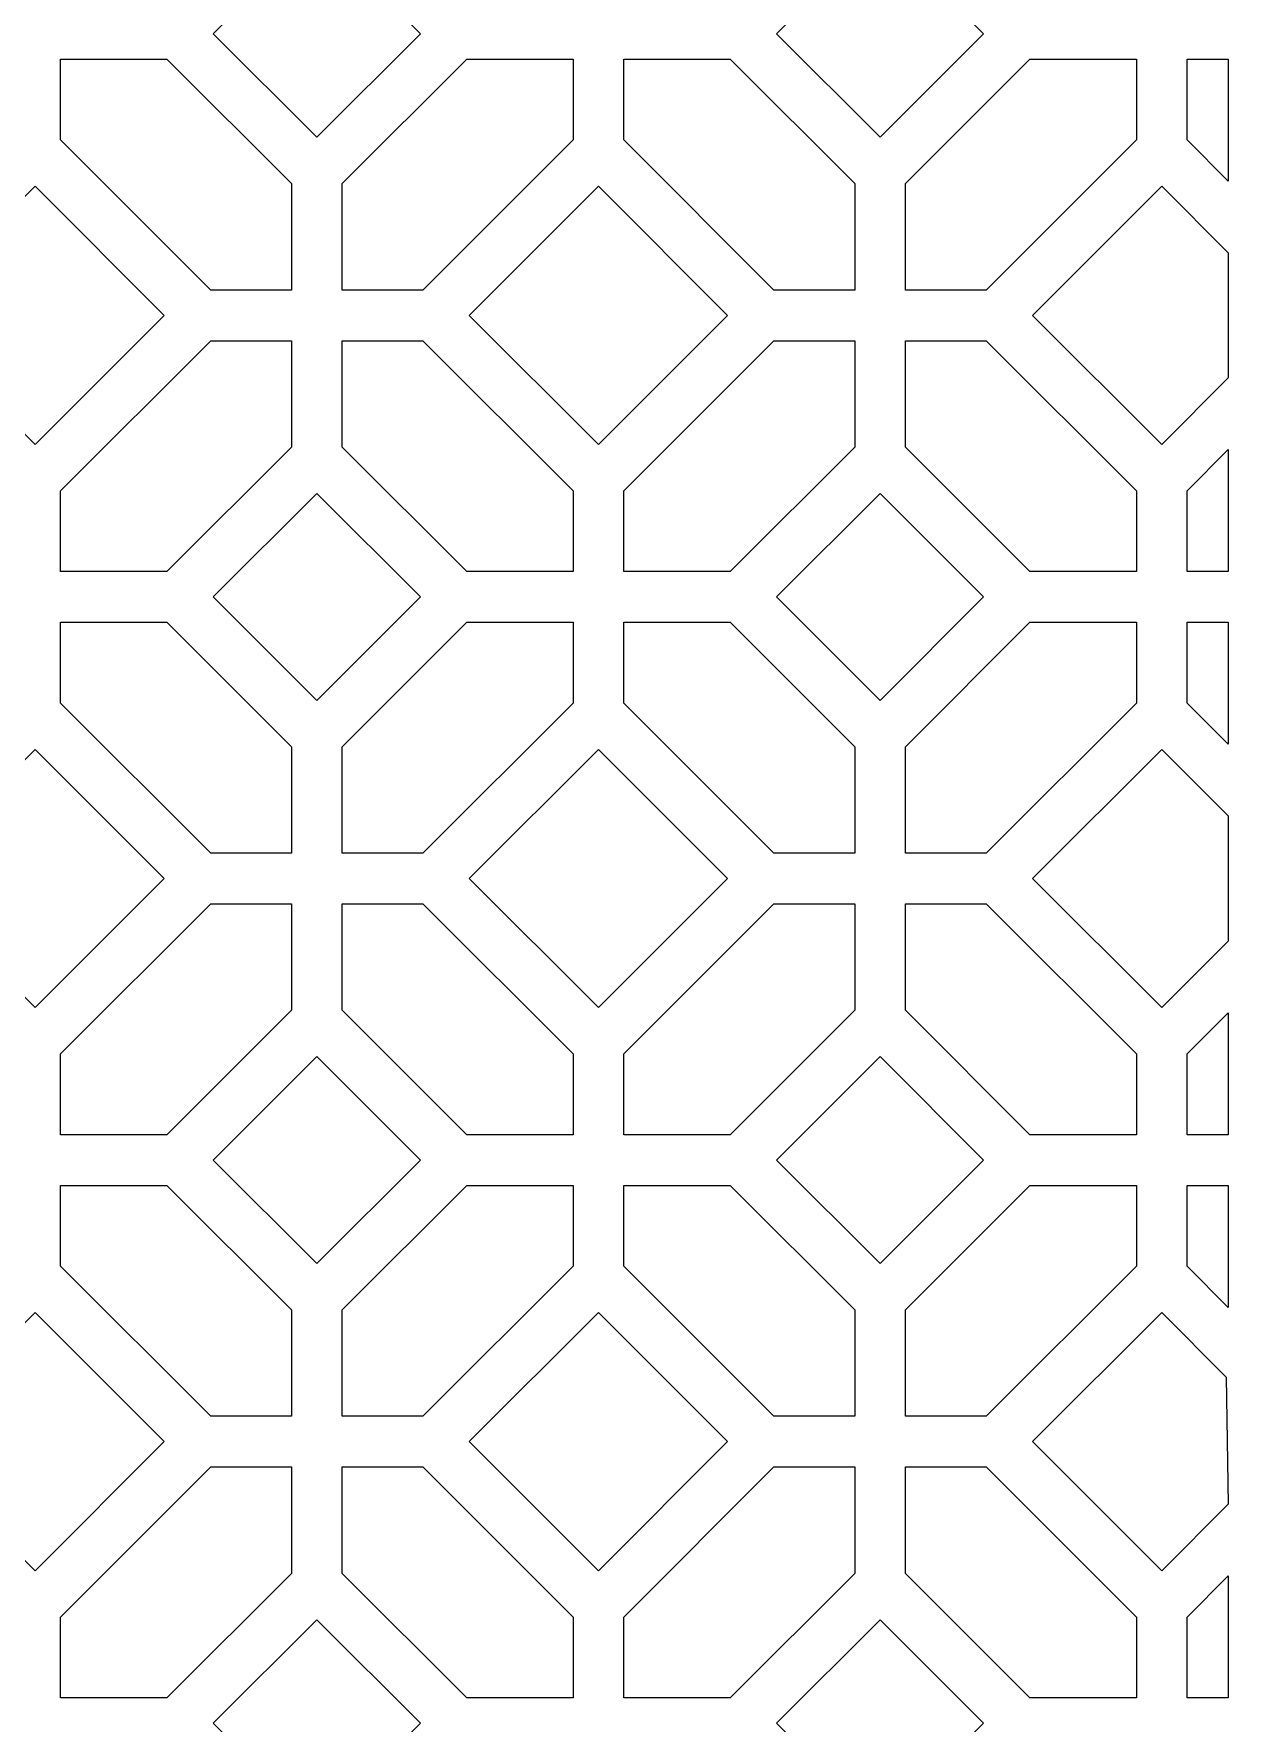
# Model space of a CAD drawing. Header units: centimetres. Extents: x -92 to 92, y -111 to 111.
# Drawn here: x 50 to 92.5, y -54.5 to 5.5 of the extents above; entities that cross this region are included whole.
import ezdxf

# ---------------------------------------------------------------- set-up
doc = ezdxf.new("R2010")
doc.units = ezdxf.units.CM
doc.header["$MEASUREMENT"] = 0
doc.layers.add('layer 1', color=7, linetype='Continuous')

msp = doc.modelspace()

# ---------------------------------------------------------------- linework, layer by layer
at = {"layer": 'layer 1', "color": 177, "lineweight": 9}
for points, knots in [([(60.09135, 1.79491), (60.09135, 1.79491), (63.76844, 5.472), (63.76844, 5.472), (63.76844, 5.472), (63.76844, 5.472), (60.09135, 9.14909), (60.09135, 9.14909), (60.09135, 9.14909), (60.09135, 9.14909), (56.41427, 5.472), (56.41427, 5.472), (56.41427, 5.472), (56.41427, 5.472), (60.09135, 1.79491), (60.09135, 1.79491)], [0, 0, 0, 0, 0.2, 0.2, 0.2, 0.2, 0.4, 0.4, 0.4, 0.4, 0.6, 0.6, 0.6, 0.6, 1, 1, 1, 1]), ([(80.09135, 1.79492), (80.09135, 1.79492), (83.76844, 5.47201), (83.76844, 5.47201), (83.76844, 5.47201), (83.76844, 5.47201), (80.09135, 9.1491), (80.09135, 9.1491), (80.09135, 9.1491), (80.09135, 9.1491), (76.41427, 5.47201), (76.41427, 5.47201), (76.41427, 5.47201), (76.41427, 5.47201), (80.09135, 1.79492), (80.09135, 1.79492)], [0, 0, 0, 0, 0.2, 0.2, 0.2, 0.2, 0.4, 0.4, 0.4, 0.4, 0.6, 0.6, 0.6, 0.6, 1, 1, 1, 1]), ([(50.99136, 4.572), (50.99136, 4.572), (50.99136, 1.70251), (50.99136, 1.70251), (50.99136, 1.70251), (50.99136, 1.70251), (56.32188, -3.62801), (56.32188, -3.62801), (56.32188, -3.62801), (56.32188, -3.62801), (59.19135, -3.62801), (59.19135, -3.62801), (59.19135, -3.62801), (59.19135, -3.62801), (59.19135, 0.14959), (59.19135, 0.14959), (59.19135, 0.14959), (59.19135, 0.14959), (54.76895, 4.572), (54.76895, 4.572), (54.76895, 4.572), (54.76895, 4.572), (50.99136, 4.572), (50.99136, 4.572)], [0, 0, 0, 0, 0.14285714, 0.14285714, 0.14285714, 0.14285714, 0.28571429, 0.28571429, 0.28571429, 0.28571429, 0.42857143, 0.42857143, 0.42857143, 0.42857143, 0.57142857, 0.57142857, 0.57142857, 0.57142857, 0.71428571, 0.71428571, 0.71428571, 0.71428571, 1, 1, 1, 1]), ([(69.19136, 1.70251), (69.19136, 1.70251), (69.19136, 4.572), (69.19136, 4.572), (69.19136, 4.572), (69.19136, 4.572), (65.41376, 4.572), (65.41376, 4.572), (65.41376, 4.572), (65.41376, 4.572), (60.99135, 0.14959), (60.99135, 0.14959), (60.99135, 0.14959), (60.99135, 0.14959), (60.99135, -3.62801), (60.99135, -3.62801), (60.99135, -3.62801), (60.99135, -3.62801), (63.86084, -3.62801), (63.86084, -3.62801), (63.86084, -3.62801), (63.86084, -3.62801), (69.19136, 1.70251), (69.19136, 1.70251)], [0, 0, 0, 0, 0.14285714, 0.14285714, 0.14285714, 0.14285714, 0.28571429, 0.28571429, 0.28571429, 0.28571429, 0.42857143, 0.42857143, 0.42857143, 0.42857143, 0.57142857, 0.57142857, 0.57142857, 0.57142857, 0.71428571, 0.71428571, 0.71428571, 0.71428571, 1, 1, 1, 1]), ([(70.99136, 4.57201), (70.99136, 4.57201), (70.99136, 1.70252), (70.99136, 1.70252), (70.99136, 1.70252), (70.99136, 1.70252), (76.32188, -3.628), (76.32188, -3.628), (76.32188, -3.628), (76.32188, -3.628), (79.19135, -3.628), (79.19135, -3.628), (79.19135, -3.628), (79.19135, -3.628), (79.19135, 0.1496), (79.19135, 0.1496), (79.19135, 0.1496), (79.19135, 0.1496), (74.76895, 4.57201), (74.76895, 4.57201), (74.76895, 4.57201), (74.76895, 4.57201), (70.99136, 4.57201), (70.99136, 4.57201)], [0, 0, 0, 0, 0.14285714, 0.14285714, 0.14285714, 0.14285714, 0.28571429, 0.28571429, 0.28571429, 0.28571429, 0.42857143, 0.42857143, 0.42857143, 0.42857143, 0.57142857, 0.57142857, 0.57142857, 0.57142857, 0.71428571, 0.71428571, 0.71428571, 0.71428571, 1, 1, 1, 1]), ([(89.19136, 1.70252), (89.19136, 1.70252), (89.19136, 4.57201), (89.19136, 4.57201), (89.19136, 4.57201), (89.19136, 4.57201), (85.41376, 4.57201), (85.41376, 4.57201), (85.41376, 4.57201), (85.41376, 4.57201), (80.99135, 0.1496), (80.99135, 0.1496), (80.99135, 0.1496), (80.99135, 0.1496), (80.99135, -3.628), (80.99135, -3.628), (80.99135, -3.628), (80.99135, -3.628), (83.86084, -3.628), (83.86084, -3.628), (83.86084, -3.628), (83.86084, -3.628), (89.19136, 1.70252), (89.19136, 1.70252)], [0, 0, 0, 0, 0.14285714, 0.14285714, 0.14285714, 0.14285714, 0.28571429, 0.28571429, 0.28571429, 0.28571429, 0.42857143, 0.42857143, 0.42857143, 0.42857143, 0.57142857, 0.57142857, 0.57142857, 0.57142857, 0.71428571, 0.71428571, 0.71428571, 0.71428571, 1, 1, 1, 1]), ([(92.45336, 4.57202), (92.45336, 4.57202), (90.99136, 4.57202), (90.99136, 4.57202), (90.99136, 4.57202), (90.99136, 4.57202), (90.99136, 1.70253), (90.99136, 1.70253), (90.99136, 1.70253), (90.99136, 1.70253), (92.45336, 0.24048), (92.45336, 0.24048), (92.45336, 0.24048), (92.45336, 0.24048), (92.45336, 4.57202), (92.45336, 4.57202)], [0, 0, 0, 0, 0.2, 0.2, 0.2, 0.2, 0.4, 0.4, 0.4, 0.4, 0.6, 0.6, 0.6, 0.6, 1, 1, 1, 1]), ([(50.09136, 0.05719), (50.09136, 0.05719), (45.50616, -4.52801), (45.50616, -4.52801), (45.50616, -4.52801), (45.50616, -4.52801), (50.09136, -9.11321), (50.09136, -9.11321), (50.09136, -9.11321), (50.09136, -9.11321), (54.67656, -4.52801), (54.67656, -4.52801), (54.67656, -4.52801), (54.67656, -4.52801), (50.09136, 0.05719), (50.09136, 0.05719)], [0, 0, 0, 0, 0.2, 0.2, 0.2, 0.2, 0.4, 0.4, 0.4, 0.4, 0.6, 0.6, 0.6, 0.6, 1, 1, 1, 1]), ([(70.09136, 0.0572), (70.09136, 0.0572), (65.50616, -4.52801), (65.50616, -4.52801), (65.50616, -4.52801), (65.50616, -4.52801), (70.09135, -9.1132), (70.09135, -9.1132), (70.09135, -9.1132), (70.09135, -9.1132), (74.67656, -4.528), (74.67656, -4.528), (74.67656, -4.528), (74.67656, -4.528), (70.09136, 0.0572), (70.09136, 0.0572)], [0, 0, 0, 0, 0.2, 0.2, 0.2, 0.2, 0.4, 0.4, 0.4, 0.4, 0.6, 0.6, 0.6, 0.6, 1, 1, 1, 1]), ([(92.45336, -2.30479), (92.45336, -2.30479), (90.09136, 0.05721), (90.09136, 0.05721), (90.09136, 0.05721), (90.09136, 0.05721), (85.50616, -4.528), (85.50616, -4.528), (85.50616, -4.528), (85.50616, -4.528), (90.09135, -9.11319), (90.09135, -9.11319), (90.09135, -9.11319), (90.09135, -9.11319), (92.45336, -6.75119), (92.45336, -6.75119), (92.45336, -6.75119), (92.45336, -6.75119), (92.45336, -2.30479), (92.45336, -2.30479)], [0, 0, 0, 0, 0.16666667, 0.16666667, 0.16666667, 0.16666667, 0.33333333, 0.33333333, 0.33333333, 0.33333333, 0.5, 0.5, 0.5, 0.5, 0.66666667, 0.66666667, 0.66666667, 0.66666667, 1, 1, 1, 1]), ([(59.19135, -5.42801), (59.19135, -5.42801), (56.32188, -5.42801), (56.32188, -5.42801), (56.32188, -5.42801), (56.32188, -5.42801), (50.99136, -10.75853), (50.99136, -10.75853), (50.99136, -10.75853), (50.99136, -10.75853), (50.99136, -13.628), (50.99136, -13.628), (50.99136, -13.628), (50.99136, -13.628), (54.76895, -13.628), (54.76895, -13.628), (54.76895, -13.628), (54.76895, -13.628), (59.19135, -9.20559), (59.19135, -9.20559), (59.19135, -9.20559), (59.19135, -9.20559), (59.19135, -5.42801), (59.19135, -5.42801)], [0, 0, 0, 0, 0.14285714, 0.14285714, 0.14285714, 0.14285714, 0.28571429, 0.28571429, 0.28571429, 0.28571429, 0.42857143, 0.42857143, 0.42857143, 0.42857143, 0.57142857, 0.57142857, 0.57142857, 0.57142857, 0.71428571, 0.71428571, 0.71428571, 0.71428571, 1, 1, 1, 1]), ([(63.86084, -5.42801), (63.86084, -5.42801), (60.99135, -5.42801), (60.99135, -5.42801), (60.99135, -5.42801), (60.99135, -5.42801), (60.99135, -9.20559), (60.99135, -9.20559), (60.99135, -9.20559), (60.99135, -9.20559), (65.41376, -13.628), (65.41376, -13.628), (65.41376, -13.628), (65.41376, -13.628), (69.19136, -13.628), (69.19136, -13.628), (69.19136, -13.628), (69.19136, -13.628), (69.19136, -10.75853), (69.19136, -10.75853), (69.19136, -10.75853), (69.19136, -10.75853), (63.86084, -5.42801), (63.86084, -5.42801)], [0, 0, 0, 0, 0.14285714, 0.14285714, 0.14285714, 0.14285714, 0.28571429, 0.28571429, 0.28571429, 0.28571429, 0.42857143, 0.42857143, 0.42857143, 0.42857143, 0.57142857, 0.57142857, 0.57142857, 0.57142857, 0.71428571, 0.71428571, 0.71428571, 0.71428571, 1, 1, 1, 1]), ([(79.19135, -5.428), (79.19135, -5.428), (76.32188, -5.428), (76.32188, -5.428), (76.32188, -5.428), (76.32188, -5.428), (70.99136, -10.75852), (70.99136, -10.75852), (70.99136, -10.75852), (70.99136, -10.75852), (70.99136, -13.62799), (70.99136, -13.62799), (70.99136, -13.62799), (70.99136, -13.62799), (74.76895, -13.62799), (74.76895, -13.62799), (74.76895, -13.62799), (74.76895, -13.62799), (79.19135, -9.20558), (79.19135, -9.20558), (79.19135, -9.20558), (79.19135, -9.20558), (79.19135, -5.428), (79.19135, -5.428)], [0, 0, 0, 0, 0.14285714, 0.14285714, 0.14285714, 0.14285714, 0.28571429, 0.28571429, 0.28571429, 0.28571429, 0.42857143, 0.42857143, 0.42857143, 0.42857143, 0.57142857, 0.57142857, 0.57142857, 0.57142857, 0.71428571, 0.71428571, 0.71428571, 0.71428571, 1, 1, 1, 1]), ([(83.86084, -5.428), (83.86084, -5.428), (80.99135, -5.428), (80.99135, -5.428), (80.99135, -5.428), (80.99135, -5.428), (80.99135, -9.20558), (80.99135, -9.20558), (80.99135, -9.20558), (80.99135, -9.20558), (85.41376, -13.62799), (85.41376, -13.62799), (85.41376, -13.62799), (85.41376, -13.62799), (89.19136, -13.62799), (89.19136, -13.62799), (89.19136, -13.62799), (89.19136, -13.62799), (89.19136, -10.75852), (89.19136, -10.75852), (89.19136, -10.75852), (89.19136, -10.75852), (83.86084, -5.428), (83.86084, -5.428)], [0, 0, 0, 0, 0.14285714, 0.14285714, 0.14285714, 0.14285714, 0.28571429, 0.28571429, 0.28571429, 0.28571429, 0.42857143, 0.42857143, 0.42857143, 0.42857143, 0.57142857, 0.57142857, 0.57142857, 0.57142857, 0.71428571, 0.71428571, 0.71428571, 0.71428571, 1, 1, 1, 1]), ([(92.45336, -9.29651), (92.45336, -9.29651), (90.99136, -10.75851), (90.99136, -10.75851), (90.99136, -10.75851), (90.99136, -10.75851), (90.99136, -13.62798), (90.99136, -13.62798), (90.99136, -13.62798), (90.99136, -13.62798), (92.45336, -13.62794), (92.45336, -13.62794), (92.45336, -13.62794), (92.45336, -13.62794), (92.45336, -9.29651), (92.45336, -9.29651)], [0, 0, 0, 0, 0.2, 0.2, 0.2, 0.2, 0.4, 0.4, 0.4, 0.4, 0.6, 0.6, 0.6, 0.6, 1, 1, 1, 1]), ([(60.09135, -18.20509), (60.09135, -18.20509), (63.76844, -14.528), (63.76844, -14.528), (63.76844, -14.528), (63.76844, -14.528), (60.09135, -10.85091), (60.09135, -10.85091), (60.09135, -10.85091), (60.09135, -10.85091), (56.41427, -14.528), (56.41427, -14.528), (56.41427, -14.528), (56.41427, -14.528), (60.09135, -18.20509), (60.09135, -18.20509)], [0, 0, 0, 0, 0.2, 0.2, 0.2, 0.2, 0.4, 0.4, 0.4, 0.4, 0.6, 0.6, 0.6, 0.6, 1, 1, 1, 1]), ([(80.09135, -18.20508), (80.09135, -18.20508), (83.76844, -14.52799), (83.76844, -14.52799), (83.76844, -14.52799), (83.76844, -14.52799), (80.09135, -10.8509), (80.09135, -10.8509), (80.09135, -10.8509), (80.09135, -10.8509), (76.41427, -14.52799), (76.41427, -14.52799), (76.41427, -14.52799), (76.41427, -14.52799), (80.09135, -18.20508), (80.09135, -18.20508)], [0, 0, 0, 0, 0.2, 0.2, 0.2, 0.2, 0.4, 0.4, 0.4, 0.4, 0.6, 0.6, 0.6, 0.6, 1, 1, 1, 1]), ([(50.99136, -15.428), (50.99136, -15.428), (50.99136, -18.29749), (50.99136, -18.29749), (50.99136, -18.29749), (50.99136, -18.29749), (56.32188, -23.62801), (56.32188, -23.62801), (56.32188, -23.62801), (56.32188, -23.62801), (59.19135, -23.62801), (59.19135, -23.62801), (59.19135, -23.62801), (59.19135, -23.62801), (59.19135, -19.85041), (59.19135, -19.85041), (59.19135, -19.85041), (59.19135, -19.85041), (54.76895, -15.428), (54.76895, -15.428), (54.76895, -15.428), (54.76895, -15.428), (50.99136, -15.428), (50.99136, -15.428)], [0, 0, 0, 0, 0.14285714, 0.14285714, 0.14285714, 0.14285714, 0.28571429, 0.28571429, 0.28571429, 0.28571429, 0.42857143, 0.42857143, 0.42857143, 0.42857143, 0.57142857, 0.57142857, 0.57142857, 0.57142857, 0.71428571, 0.71428571, 0.71428571, 0.71428571, 1, 1, 1, 1]), ([(69.19136, -18.29749), (69.19136, -18.29749), (69.19136, -15.428), (69.19136, -15.428), (69.19136, -15.428), (69.19136, -15.428), (65.41376, -15.428), (65.41376, -15.428), (65.41376, -15.428), (65.41376, -15.428), (60.99135, -19.85041), (60.99135, -19.85041), (60.99135, -19.85041), (60.99135, -19.85041), (60.99135, -23.62801), (60.99135, -23.62801), (60.99135, -23.62801), (60.99135, -23.62801), (63.86084, -23.62801), (63.86084, -23.62801), (63.86084, -23.62801), (63.86084, -23.62801), (69.19136, -18.29749), (69.19136, -18.29749)], [0, 0, 0, 0, 0.14285714, 0.14285714, 0.14285714, 0.14285714, 0.28571429, 0.28571429, 0.28571429, 0.28571429, 0.42857143, 0.42857143, 0.42857143, 0.42857143, 0.57142857, 0.57142857, 0.57142857, 0.57142857, 0.71428571, 0.71428571, 0.71428571, 0.71428571, 1, 1, 1, 1]), ([(70.99136, -15.42799), (70.99136, -15.42799), (70.99136, -18.29748), (70.99136, -18.29748), (70.99136, -18.29748), (70.99136, -18.29748), (76.32188, -23.628), (76.32188, -23.628), (76.32188, -23.628), (76.32188, -23.628), (79.19135, -23.628), (79.19135, -23.628), (79.19135, -23.628), (79.19135, -23.628), (79.19135, -19.8504), (79.19135, -19.8504), (79.19135, -19.8504), (79.19135, -19.8504), (74.76895, -15.42799), (74.76895, -15.42799), (74.76895, -15.42799), (74.76895, -15.42799), (70.99136, -15.42799), (70.99136, -15.42799)], [0, 0, 0, 0, 0.14285714, 0.14285714, 0.14285714, 0.14285714, 0.28571429, 0.28571429, 0.28571429, 0.28571429, 0.42857143, 0.42857143, 0.42857143, 0.42857143, 0.57142857, 0.57142857, 0.57142857, 0.57142857, 0.71428571, 0.71428571, 0.71428571, 0.71428571, 1, 1, 1, 1]), ([(89.19136, -18.29748), (89.19136, -18.29748), (89.19136, -15.42799), (89.19136, -15.42799), (89.19136, -15.42799), (89.19136, -15.42799), (85.41376, -15.42799), (85.41376, -15.42799), (85.41376, -15.42799), (85.41376, -15.42799), (80.99135, -19.8504), (80.99135, -19.8504), (80.99135, -19.8504), (80.99135, -19.8504), (80.99135, -23.628), (80.99135, -23.628), (80.99135, -23.628), (80.99135, -23.628), (83.86084, -23.628), (83.86084, -23.628), (83.86084, -23.628), (83.86084, -23.628), (89.19136, -18.29748), (89.19136, -18.29748)], [0, 0, 0, 0, 0.14285714, 0.14285714, 0.14285714, 0.14285714, 0.28571429, 0.28571429, 0.28571429, 0.28571429, 0.42857143, 0.42857143, 0.42857143, 0.42857143, 0.57142857, 0.57142857, 0.57142857, 0.57142857, 0.71428571, 0.71428571, 0.71428571, 0.71428571, 1, 1, 1, 1]), ([(92.45336, -15.42798), (92.45336, -15.42798), (90.99136, -15.42798), (90.99136, -15.42798), (90.99136, -15.42798), (90.99136, -15.42798), (90.99136, -18.29747), (90.99136, -18.29747), (90.99136, -18.29747), (90.99136, -18.29747), (92.45336, -19.75947), (92.45336, -19.75947), (92.45336, -19.75947), (92.45336, -19.75947), (92.45336, -15.42798), (92.45336, -15.42798)], [0, 0, 0, 0, 0.2, 0.2, 0.2, 0.2, 0.4, 0.4, 0.4, 0.4, 0.6, 0.6, 0.6, 0.6, 1, 1, 1, 1]), ([(50.09136, -19.94281), (50.09136, -19.94281), (45.50616, -24.528), (45.50616, -24.528), (45.50616, -24.528), (45.50616, -24.528), (50.09137, -29.11321), (50.09137, -29.11321), (50.09137, -29.11321), (50.09137, -29.11321), (54.67656, -24.52801), (54.67656, -24.52801), (54.67656, -24.52801), (54.67656, -24.52801), (50.09136, -19.94281), (50.09136, -19.94281)], [0, 0, 0, 0, 0.2, 0.2, 0.2, 0.2, 0.4, 0.4, 0.4, 0.4, 0.6, 0.6, 0.6, 0.6, 1, 1, 1, 1]), ([(70.09136, -19.9428), (70.09136, -19.9428), (65.50616, -24.528), (65.50616, -24.528), (65.50616, -24.528), (65.50616, -24.528), (70.09136, -29.1132), (70.09136, -29.1132), (70.09136, -29.1132), (70.09136, -29.1132), (74.67656, -24.528), (74.67656, -24.528), (74.67656, -24.528), (74.67656, -24.528), (70.09136, -19.9428), (70.09136, -19.9428)], [0, 0, 0, 0, 0.2, 0.2, 0.2, 0.2, 0.4, 0.4, 0.4, 0.4, 0.6, 0.6, 0.6, 0.6, 1, 1, 1, 1]), ([(92.45336, -22.30478), (92.45336, -22.30478), (90.09136, -19.94279), (90.09136, -19.94279), (90.09136, -19.94279), (90.09136, -19.94279), (85.50616, -24.52799), (85.50616, -24.52799), (85.50616, -24.52799), (85.50616, -24.52799), (90.09136, -29.11319), (90.09136, -29.11319), (90.09136, -29.11319), (90.09136, -29.11319), (92.45336, -26.75123), (92.45336, -26.75123), (92.45336, -26.75123), (92.45336, -26.75123), (92.45336, -22.30478), (92.45336, -22.30478)], [0, 0, 0, 0, 0.16666667, 0.16666667, 0.16666667, 0.16666667, 0.33333333, 0.33333333, 0.33333333, 0.33333333, 0.5, 0.5, 0.5, 0.5, 0.66666667, 0.66666667, 0.66666667, 0.66666667, 1, 1, 1, 1]), ([(59.19136, -25.42801), (59.19136, -25.42801), (56.32189, -25.42801), (56.32189, -25.42801), (56.32189, -25.42801), (56.32189, -25.42801), (50.99137, -30.75853), (50.99137, -30.75853), (50.99137, -30.75853), (50.99137, -30.75853), (50.99137, -33.628), (50.99137, -33.628), (50.99137, -33.628), (50.99137, -33.628), (54.76896, -33.628), (54.76896, -33.628), (54.76896, -33.628), (54.76896, -33.628), (59.19136, -29.20559), (59.19136, -29.20559), (59.19136, -29.20559), (59.19136, -29.20559), (59.19136, -25.42801), (59.19136, -25.42801)], [0, 0, 0, 0, 0.14285714, 0.14285714, 0.14285714, 0.14285714, 0.28571429, 0.28571429, 0.28571429, 0.28571429, 0.42857143, 0.42857143, 0.42857143, 0.42857143, 0.57142857, 0.57142857, 0.57142857, 0.57142857, 0.71428571, 0.71428571, 0.71428571, 0.71428571, 1, 1, 1, 1]), ([(63.86085, -25.42801), (63.86085, -25.42801), (60.99136, -25.42801), (60.99136, -25.42801), (60.99136, -25.42801), (60.99136, -25.42801), (60.99136, -29.20559), (60.99136, -29.20559), (60.99136, -29.20559), (60.99136, -29.20559), (65.41377, -33.628), (65.41377, -33.628), (65.41377, -33.628), (65.41377, -33.628), (69.19137, -33.628), (69.19137, -33.628), (69.19137, -33.628), (69.19137, -33.628), (69.19137, -30.75853), (69.19137, -30.75853), (69.19137, -30.75853), (69.19137, -30.75853), (63.86085, -25.42801), (63.86085, -25.42801)], [0, 0, 0, 0, 0.14285714, 0.14285714, 0.14285714, 0.14285714, 0.28571429, 0.28571429, 0.28571429, 0.28571429, 0.42857143, 0.42857143, 0.42857143, 0.42857143, 0.57142857, 0.57142857, 0.57142857, 0.57142857, 0.71428571, 0.71428571, 0.71428571, 0.71428571, 1, 1, 1, 1]), ([(79.19136, -25.428), (79.19136, -25.428), (76.32189, -25.428), (76.32189, -25.428), (76.32189, -25.428), (76.32189, -25.428), (70.99137, -30.75852), (70.99137, -30.75852), (70.99137, -30.75852), (70.99137, -30.75852), (70.99137, -33.62799), (70.99137, -33.62799), (70.99137, -33.62799), (70.99137, -33.62799), (74.76896, -33.62799), (74.76896, -33.62799), (74.76896, -33.62799), (74.76896, -33.62799), (79.19136, -29.20558), (79.19136, -29.20558), (79.19136, -29.20558), (79.19136, -29.20558), (79.19136, -25.428), (79.19136, -25.428)], [0, 0, 0, 0, 0.14285714, 0.14285714, 0.14285714, 0.14285714, 0.28571429, 0.28571429, 0.28571429, 0.28571429, 0.42857143, 0.42857143, 0.42857143, 0.42857143, 0.57142857, 0.57142857, 0.57142857, 0.57142857, 0.71428571, 0.71428571, 0.71428571, 0.71428571, 1, 1, 1, 1]), ([(83.86085, -25.428), (83.86085, -25.428), (80.99136, -25.428), (80.99136, -25.428), (80.99136, -25.428), (80.99136, -25.428), (80.99136, -29.20558), (80.99136, -29.20558), (80.99136, -29.20558), (80.99136, -29.20558), (85.41377, -33.62799), (85.41377, -33.62799), (85.41377, -33.62799), (85.41377, -33.62799), (89.19137, -33.62799), (89.19137, -33.62799), (89.19137, -33.62799), (89.19137, -33.62799), (89.19137, -30.75852), (89.19137, -30.75852), (89.19137, -30.75852), (89.19137, -30.75852), (83.86085, -25.428), (83.86085, -25.428)], [0, 0, 0, 0, 0.14285714, 0.14285714, 0.14285714, 0.14285714, 0.28571429, 0.28571429, 0.28571429, 0.28571429, 0.42857143, 0.42857143, 0.42857143, 0.42857143, 0.57142857, 0.57142857, 0.57142857, 0.57142857, 0.71428571, 0.71428571, 0.71428571, 0.71428571, 1, 1, 1, 1]), ([(92.45336, -29.29653), (92.45336, -29.29653), (90.99137, -30.75851), (90.99137, -30.75851), (90.99137, -30.75851), (90.99137, -30.75851), (90.99137, -33.62798), (90.99137, -33.62798), (90.99137, -33.62798), (90.99137, -33.62798), (92.45336, -33.62803), (92.45336, -33.62803), (92.45336, -33.62803), (92.45336, -33.62803), (92.45336, -29.29653), (92.45336, -29.29653)], [0, 0, 0, 0, 0.2, 0.2, 0.2, 0.2, 0.4, 0.4, 0.4, 0.4, 0.6, 0.6, 0.6, 0.6, 1, 1, 1, 1]), ([(60.09136, -38.20509), (60.09136, -38.20509), (63.76845, -34.528), (63.76845, -34.528), (63.76845, -34.528), (63.76845, -34.528), (60.09136, -30.85091), (60.09136, -30.85091), (60.09136, -30.85091), (60.09136, -30.85091), (56.41428, -34.528), (56.41428, -34.528), (56.41428, -34.528), (56.41428, -34.528), (60.09136, -38.20509), (60.09136, -38.20509)], [0, 0, 0, 0, 0.2, 0.2, 0.2, 0.2, 0.4, 0.4, 0.4, 0.4, 0.6, 0.6, 0.6, 0.6, 1, 1, 1, 1]), ([(80.09136, -38.20508), (80.09136, -38.20508), (83.76845, -34.52799), (83.76845, -34.52799), (83.76845, -34.52799), (83.76845, -34.52799), (80.09136, -30.8509), (80.09136, -30.8509), (80.09136, -30.8509), (80.09136, -30.8509), (76.41428, -34.52799), (76.41428, -34.52799), (76.41428, -34.52799), (76.41428, -34.52799), (80.09136, -38.20508), (80.09136, -38.20508)], [0, 0, 0, 0, 0.2, 0.2, 0.2, 0.2, 0.4, 0.4, 0.4, 0.4, 0.6, 0.6, 0.6, 0.6, 1, 1, 1, 1]), ([(50.99137, -35.428), (50.99137, -35.428), (50.99137, -38.29749), (50.99137, -38.29749), (50.99137, -38.29749), (50.99137, -38.29749), (56.32189, -43.62801), (56.32189, -43.62801), (56.32189, -43.62801), (56.32189, -43.62801), (59.19136, -43.62801), (59.19136, -43.62801), (59.19136, -43.62801), (59.19136, -43.62801), (59.19136, -39.85041), (59.19136, -39.85041), (59.19136, -39.85041), (59.19136, -39.85041), (54.76896, -35.428), (54.76896, -35.428), (54.76896, -35.428), (54.76896, -35.428), (50.99137, -35.428), (50.99137, -35.428)], [0, 0, 0, 0, 0.14285714, 0.14285714, 0.14285714, 0.14285714, 0.28571429, 0.28571429, 0.28571429, 0.28571429, 0.42857143, 0.42857143, 0.42857143, 0.42857143, 0.57142857, 0.57142857, 0.57142857, 0.57142857, 0.71428571, 0.71428571, 0.71428571, 0.71428571, 1, 1, 1, 1]), ([(69.19137, -38.29749), (69.19137, -38.29749), (69.19137, -35.428), (69.19137, -35.428), (69.19137, -35.428), (69.19137, -35.428), (65.41377, -35.428), (65.41377, -35.428), (65.41377, -35.428), (65.41377, -35.428), (60.99136, -39.85041), (60.99136, -39.85041), (60.99136, -39.85041), (60.99136, -39.85041), (60.99136, -43.62801), (60.99136, -43.62801), (60.99136, -43.62801), (60.99136, -43.62801), (63.86085, -43.62801), (63.86085, -43.62801), (63.86085, -43.62801), (63.86085, -43.62801), (69.19137, -38.29749), (69.19137, -38.29749)], [0, 0, 0, 0, 0.14285714, 0.14285714, 0.14285714, 0.14285714, 0.28571429, 0.28571429, 0.28571429, 0.28571429, 0.42857143, 0.42857143, 0.42857143, 0.42857143, 0.57142857, 0.57142857, 0.57142857, 0.57142857, 0.71428571, 0.71428571, 0.71428571, 0.71428571, 1, 1, 1, 1]), ([(70.99137, -35.42799), (70.99137, -35.42799), (70.99137, -38.29748), (70.99137, -38.29748), (70.99137, -38.29748), (70.99137, -38.29748), (76.32189, -43.628), (76.32189, -43.628), (76.32189, -43.628), (76.32189, -43.628), (79.19136, -43.628), (79.19136, -43.628), (79.19136, -43.628), (79.19136, -43.628), (79.19136, -39.8504), (79.19136, -39.8504), (79.19136, -39.8504), (79.19136, -39.8504), (74.76896, -35.42799), (74.76896, -35.42799), (74.76896, -35.42799), (74.76896, -35.42799), (70.99137, -35.42799), (70.99137, -35.42799)], [0, 0, 0, 0, 0.14285714, 0.14285714, 0.14285714, 0.14285714, 0.28571429, 0.28571429, 0.28571429, 0.28571429, 0.42857143, 0.42857143, 0.42857143, 0.42857143, 0.57142857, 0.57142857, 0.57142857, 0.57142857, 0.71428571, 0.71428571, 0.71428571, 0.71428571, 1, 1, 1, 1]), ([(89.19137, -38.29748), (89.19137, -38.29748), (89.19137, -35.42799), (89.19137, -35.42799), (89.19137, -35.42799), (89.19137, -35.42799), (85.41377, -35.42799), (85.41377, -35.42799), (85.41377, -35.42799), (85.41377, -35.42799), (80.99136, -39.8504), (80.99136, -39.8504), (80.99136, -39.8504), (80.99136, -39.8504), (80.99136, -43.628), (80.99136, -43.628), (80.99136, -43.628), (80.99136, -43.628), (83.86085, -43.628), (83.86085, -43.628), (83.86085, -43.628), (83.86085, -43.628), (89.19137, -38.29748), (89.19137, -38.29748)], [0, 0, 0, 0, 0.14285714, 0.14285714, 0.14285714, 0.14285714, 0.28571429, 0.28571429, 0.28571429, 0.28571429, 0.42857143, 0.42857143, 0.42857143, 0.42857143, 0.57142857, 0.57142857, 0.57142857, 0.57142857, 0.71428571, 0.71428571, 0.71428571, 0.71428571, 1, 1, 1, 1]), ([(92.45336, -35.42798), (92.45336, -35.42798), (90.99137, -35.42798), (90.99137, -35.42798), (90.99137, -35.42798), (90.99137, -35.42798), (90.99137, -38.29747), (90.99137, -38.29747), (90.99137, -38.29747), (90.99137, -38.29747), (92.45336, -39.75953), (92.45336, -39.75953), (92.45336, -39.75953), (92.45336, -39.75953), (92.45336, -35.42798), (92.45336, -35.42798)], [0, 0, 0, 0, 0.2, 0.2, 0.2, 0.2, 0.4, 0.4, 0.4, 0.4, 0.6, 0.6, 0.6, 0.6, 1, 1, 1, 1]), ([(50.09137, -39.94281), (50.09137, -39.94281), (45.50617, -44.528), (45.50617, -44.528), (45.50617, -44.528), (45.50617, -44.528), (50.09138, -49.11321), (50.09138, -49.11321), (50.09138, -49.11321), (50.09138, -49.11321), (54.67657, -44.52801), (54.67657, -44.52801), (54.67657, -44.52801), (54.67657, -44.52801), (50.09137, -39.94281), (50.09137, -39.94281)], [0, 0, 0, 0, 0.2, 0.2, 0.2, 0.2, 0.4, 0.4, 0.4, 0.4, 0.6, 0.6, 0.6, 0.6, 1, 1, 1, 1]), ([(70.09137, -39.9428), (70.09137, -39.9428), (65.50617, -44.528), (65.50617, -44.528), (65.50617, -44.528), (65.50617, -44.528), (70.09137, -49.1132), (70.09137, -49.1132), (70.09137, -49.1132), (70.09137, -49.1132), (74.67657, -44.528), (74.67657, -44.528), (74.67657, -44.528), (74.67657, -44.528), (70.09137, -39.9428), (70.09137, -39.9428)], [0, 0, 0, 0, 0.2, 0.2, 0.2, 0.2, 0.4, 0.4, 0.4, 0.4, 0.6, 0.6, 0.6, 0.6, 1, 1, 1, 1]), ([(92.38397, -42.23539), (92.38397, -42.23539), (90.09137, -39.94279), (90.09137, -39.94279), (90.09137, -39.94279), (90.09137, -39.94279), (85.50617, -44.52799), (85.50617, -44.52799), (85.50617, -44.52799), (85.50617, -44.52799), (90.09137, -49.11319), (90.09137, -49.11319), (90.09137, -49.11319), (90.09137, -49.11319), (92.45336, -46.7512), (92.45336, -46.7512), (92.45336, -46.7512), (92.45336, -46.7512), (92.38397, -42.23539), (92.38397, -42.23539)], [0, 0, 0, 0, 0.16666667, 0.16666667, 0.16666667, 0.16666667, 0.33333333, 0.33333333, 0.33333333, 0.33333333, 0.5, 0.5, 0.5, 0.5, 0.66666667, 0.66666667, 0.66666667, 0.66666667, 1, 1, 1, 1]), ([(59.19137, -45.42801), (59.19137, -45.42801), (56.3219, -45.42801), (56.3219, -45.42801), (56.3219, -45.42801), (56.3219, -45.42801), (53.65664, -48.09327), (53.65664, -48.09327), (53.65664, -48.09327), (53.65664, -48.09327), (50.99138, -50.75853), (50.99138, -50.75853), (50.99138, -50.75853), (50.99138, -50.75853), (50.99138, -53.628), (50.99138, -53.628), (50.99138, -53.628), (50.99138, -53.628), (54.76897, -53.628), (54.76897, -53.628), (54.76897, -53.628), (54.76897, -53.628), (59.19137, -49.20559), (59.19137, -49.20559), (59.19137, -49.20559), (59.19137, -49.20559), (59.19137, -45.42801), (59.19137, -45.42801)], [0, 0, 0, 0, 0.125, 0.125, 0.125, 0.125, 0.25, 0.25, 0.25, 0.25, 0.375, 0.375, 0.375, 0.375, 0.5, 0.5, 0.5, 0.5, 0.625, 0.625, 0.625, 0.625, 0.75, 0.75, 0.75, 0.75, 1, 1, 1, 1]), ([(63.86086, -45.42801), (63.86086, -45.42801), (60.99137, -45.42801), (60.99137, -45.42801), (60.99137, -45.42801), (60.99137, -45.42801), (60.99137, -49.20559), (60.99137, -49.20559), (60.99137, -49.20559), (60.99137, -49.20559), (65.41378, -53.628), (65.41378, -53.628), (65.41378, -53.628), (65.41378, -53.628), (69.19138, -53.628), (69.19138, -53.628), (69.19138, -53.628), (69.19138, -53.628), (69.19138, -50.75853), (69.19138, -50.75853), (69.19138, -50.75853), (69.19138, -50.75853), (63.86086, -45.42801), (63.86086, -45.42801)], [0, 0, 0, 0, 0.14285714, 0.14285714, 0.14285714, 0.14285714, 0.28571429, 0.28571429, 0.28571429, 0.28571429, 0.42857143, 0.42857143, 0.42857143, 0.42857143, 0.57142857, 0.57142857, 0.57142857, 0.57142857, 0.71428571, 0.71428571, 0.71428571, 0.71428571, 1, 1, 1, 1]), ([(79.19137, -45.428), (79.19137, -45.428), (76.3219, -45.428), (76.3219, -45.428), (76.3219, -45.428), (76.3219, -45.428), (70.99138, -50.75852), (70.99138, -50.75852), (70.99138, -50.75852), (70.99138, -50.75852), (70.99138, -53.62799), (70.99138, -53.62799), (70.99138, -53.62799), (70.99138, -53.62799), (74.76897, -53.62799), (74.76897, -53.62799), (74.76897, -53.62799), (74.76897, -53.62799), (79.19137, -49.20558), (79.19137, -49.20558), (79.19137, -49.20558), (79.19137, -49.20558), (79.19137, -45.428), (79.19137, -45.428)], [0, 0, 0, 0, 0.14285714, 0.14285714, 0.14285714, 0.14285714, 0.28571429, 0.28571429, 0.28571429, 0.28571429, 0.42857143, 0.42857143, 0.42857143, 0.42857143, 0.57142857, 0.57142857, 0.57142857, 0.57142857, 0.71428571, 0.71428571, 0.71428571, 0.71428571, 1, 1, 1, 1]), ([(83.86086, -45.428), (83.86086, -45.428), (80.99137, -45.428), (80.99137, -45.428), (80.99137, -45.428), (80.99137, -45.428), (80.99137, -49.20558), (80.99137, -49.20558), (80.99137, -49.20558), (80.99137, -49.20558), (85.41378, -53.62799), (85.41378, -53.62799), (85.41378, -53.62799), (85.41378, -53.62799), (89.19138, -53.62799), (89.19138, -53.62799), (89.19138, -53.62799), (89.19138, -53.62799), (89.19138, -50.75852), (89.19138, -50.75852), (89.19138, -50.75852), (89.19138, -50.75852), (83.86086, -45.428), (83.86086, -45.428)], [0, 0, 0, 0, 0.14285714, 0.14285714, 0.14285714, 0.14285714, 0.28571429, 0.28571429, 0.28571429, 0.28571429, 0.42857143, 0.42857143, 0.42857143, 0.42857143, 0.57142857, 0.57142857, 0.57142857, 0.57142857, 0.71428571, 0.71428571, 0.71428571, 0.71428571, 1, 1, 1, 1]), ([(92.45336, -49.29653), (92.45336, -49.29653), (90.99138, -50.75851), (90.99138, -50.75851), (90.99138, -50.75851), (90.99138, -50.75851), (90.99138, -53.62798), (90.99138, -53.62798), (90.99138, -53.62798), (90.99138, -53.62798), (92.45336, -53.62792), (92.45336, -53.62792), (92.45336, -53.62792), (92.45336, -53.62792), (92.45336, -49.29653), (92.45336, -49.29653)], [0, 0, 0, 0, 0.2, 0.2, 0.2, 0.2, 0.4, 0.4, 0.4, 0.4, 0.6, 0.6, 0.6, 0.6, 1, 1, 1, 1]), ([(60.09137, -58.20509), (60.09137, -58.20509), (63.76846, -54.528), (63.76846, -54.528), (63.76846, -54.528), (63.76846, -54.528), (60.09137, -50.85091), (60.09137, -50.85091), (60.09137, -50.85091), (60.09137, -50.85091), (56.41429, -54.528), (56.41429, -54.528), (56.41429, -54.528), (56.41429, -54.528), (60.09137, -58.20509), (60.09137, -58.20509)], [0, 0, 0, 0, 0.2, 0.2, 0.2, 0.2, 0.4, 0.4, 0.4, 0.4, 0.6, 0.6, 0.6, 0.6, 1, 1, 1, 1]), ([(80.09137, -58.20508), (80.09137, -58.20508), (83.76846, -54.52799), (83.76846, -54.52799), (83.76846, -54.52799), (83.76846, -54.52799), (80.09137, -50.8509), (80.09137, -50.8509), (80.09137, -50.8509), (80.09137, -50.8509), (76.41429, -54.52799), (76.41429, -54.52799), (76.41429, -54.52799), (76.41429, -54.52799), (80.09137, -58.20508), (80.09137, -58.20508)], [0, 0, 0, 0, 0.2, 0.2, 0.2, 0.2, 0.4, 0.4, 0.4, 0.4, 0.6, 0.6, 0.6, 0.6, 1, 1, 1, 1])]:
    msp.add_open_spline(points, degree=3, knots=knots, dxfattribs=at)

doc.saveas('drawing.dxf')
